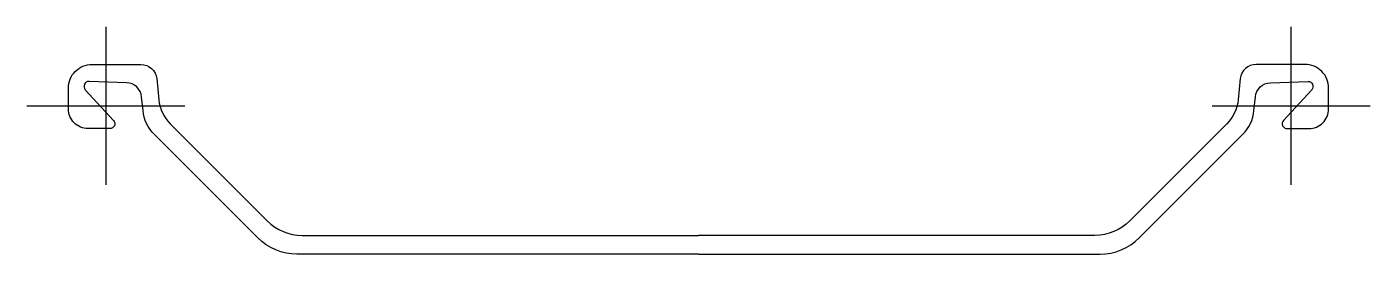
# Model space of a CAD drawing. Header units: millimetres. Extents: x -40 to 640, y -75 to 40.
import ezdxf

# ---------------------------------------------------------------- set-up
doc = ezdxf.new("R2010")
doc.units = ezdxf.units.MM
doc.header["$LTSCALE"] = 0.2

msp = doc.modelspace()

# ---------------------------------------------------------------- linework, layer by layer
at = {"flags": 128}
for points in [[(300, -75), (96.67572, -75, -0.198912), (76.87683, -66.79901), (24.5607, -14.48303, -0.173002), (18.8031, -2.34039), (18.11081, 4.54987, 0.375106), (10.43137, 11.745), (-8.50006, 12.40906, 0.665809), (-10.4277, 8.21808), (3.85651, -7.30743, -0.653231), (2.01691, -11.49963), (-9.00024, -11.49994, -0.414223), (-19.00024, -1.49963), (-18.99963, 9.00024, -0.414214), (-6.99997, 21.00006), (17.76367, 21.00006, -0.385164), (25.72357, 13.80035), (26.79962, 3.09692, 0.172998), (32.55722, -9.04419), (81.69037, -58.17749, 0.198933), (99.36798, -65.49988), (300, -65.49988)], [(300, -75), (503.32428, -75, 0.198912), (523.12317, -66.79901), (575.4393, -14.48303, 0.173002), (581.1969, -2.34039), (581.88919, 4.54987, -0.375106), (589.56863, 11.745), (608.50006, 12.40906, -0.665809), (610.4277, 8.21808), (596.14349, -7.30743, 0.653231), (597.98309, -11.49963), (609.00024, -11.49994, 0.414223), (619.00024, -1.49963), (618.99963, 9.00024, 0.414214), (606.99997, 21.00006), (582.23633, 21.00006, 0.385164), (574.27643, 13.80035), (573.20038, 3.09692, -0.172998), (567.44278, -9.04419), (518.30963, -58.17749, -0.198933), (500.63202, -65.49988), (300, -65.49988)]]:
    msp.add_lwpolyline(points, format="xyb", dxfattribs=at)
at = {"layer": 'DEFPOINTS'}
for p, q in [((0, 40), (0, -40)), ((600, -40), (600, 40))]:
    msp.add_line(p, q, dxfattribs=at)
at = {"layer": 'DEFPOINTS', "flags": 128}
for points in [[(-40, 0), (0, 0), (40, 0)], [(560, 0), (600, 0), (640, 0)]]:
    msp.add_lwpolyline(points, dxfattribs=at)

doc.saveas('drawing.dxf')
